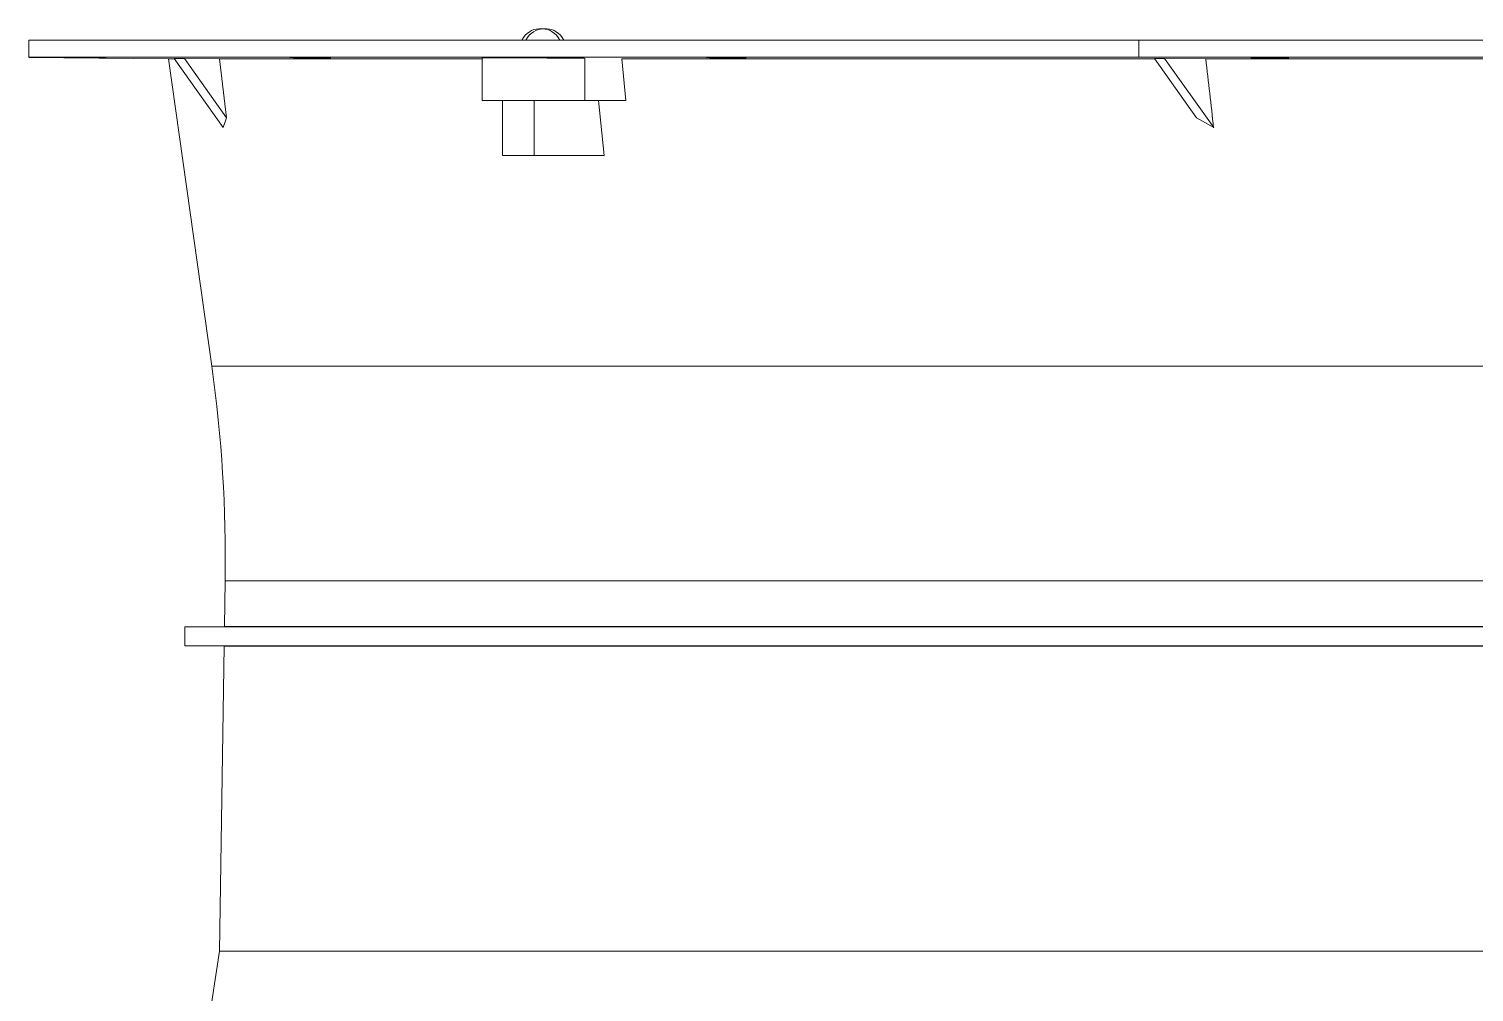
# Model space of a CAD drawing. Header units: millimetres. Extents: x 113490 to 142599, y -20467 to 115.
# Drawn here: x 118914 to 119415, y -6100 to -5766 of the extents above; entities that cross this region are included whole.
import ezdxf

# ---------------------------------------------------------------- set-up
doc = ezdxf.new("R2010")
doc.units = ezdxf.units.MM
doc.layers.add('DV1_0', color=7, linetype='Continuous')

msp = doc.modelspace()

# ---------------------------------------------------------------- linework, layer by layer
at = {"layer": 'DV1_0', "color": 7, "linetype": 'Continuous', "lineweight": 15}
for p, q in [((119092.39, -5766.33), (119090.97, -5766.33)), ((119093.8, -5766.33), (119092.39, -5766.33)), ((118914.44, -5770.18), (119298.77, -5770.18)), ((118914.44, -5770.18), (118914.44, -5776.08)), ((119298.77, -5770.18), (119593.11, -5770.18)), ((119298.77, -5770.18), (119298.77, -5776.08)), ((118914.44, -5776.08), (119298.77, -5776.08)), ((118914.44, -5776.26), (118962.79, -5776.68)), ((118931.89, -5776.33), (118933.55, -5776.35)), ((118936.05, -5776.35), (118934.38, -5776.33)), ((118964.85, -5776.68), (118962.79, -5776.68)), ((118962.79, -5776.68), (118977.75, -5883.15)), ((118968.3, -5776.55), (118964.75, -5776.53)), ((118981.72, -5800.53), (118964.75, -5776.53)), ((118968.3, -5776.55), (118980.49, -5776.68)), ((118982.82, -5797.09), (118968.3, -5776.55)), ((118982.82, -5797.09), (118980.49, -5776.68)), ((118980.49, -5776.68), (119071.39, -5776.68)), ((119007.65, -5776.33), (119009.06, -5776.35)), ((119016.18, -5776.35), (119014.76, -5776.33)), ((119071.39, -5776.35), (119071.39, -5791.18)), ((119119.7, -5776.68), (119121.17, -5791.18)), ((119119.7, -5776.68), (119304.27, -5776.68)), ((119150.14, -5776.33), (119151.08, -5776.35)), ((119161.73, -5776.35), (119160.78, -5776.33)), ((119593.11, -5776.08), (119298.77, -5776.08)), ((119307.69, -5776.53), (119304.17, -5776.55)), ((119304.17, -5776.55), (119318.7, -5797.09)), ((119307.69, -5776.53), (119324.67, -5800.53)), ((119321.92, -5776.68), (119307.69, -5776.53)), ((119321.92, -5776.68), (119569.96, -5776.68)), ((119337.66, -5776.33), (119337.99, -5776.35)), ((119350.55, -5776.35), (119350.21, -5776.33)), ((119071.39, -5791.18), (119106.97, -5791.18)), ((119078.39, -5810.18), (119078.39, -5791.18)), ((119089.41, -5810.18), (119089.41, -5791.18)), ((119106.97, -5791.18), (119121.17, -5791.18)), ((119111.68, -5791.18), (119113.61, -5810.18)), ((118981.72, -5800.53), (118982.82, -5797.09)), ((119318.7, -5797.09), (119324.67, -5800.53)), ((119078.39, -5810.18), (119089.41, -5810.18)), ((119089.41, -5810.18), (119113.61, -5810.18)), ((118982.38, -5957.48), (118982.15, -5973.22)), ((118982.15, -5973.22), (118968.44, -5973.34)), ((118968.44, -5973.34), (119923.44, -5973.34)), ((118968.44, -5973.34), (118968.44, -5980.02)), ((119909.73, -5973.22), (118982.15, -5973.22)), ((119923.44, -5980.02), (118968.44, -5980.02)), ((118968.44, -5980.02), (118982.04, -5980.14)), ((118982.04, -5980.14), (118980.44, -6085.69)), ((119909.84, -5980.14), (118982.04, -5980.14)), ((118980.44, -6085.69), (118976.63, -6110.72)), ((118980.44, -6085.69), (119911.44, -6085.69))]:
    msp.add_line(p, q, dxfattribs=at)
at = {"layer": 'DV1_0', "color": 7, "linetype": 'Continuous', "lineweight": 20}
for p, q in [((119106.97, -5791.18), (119106.97, -5776.53)), ((119914.13, -5883.15), (118977.75, -5883.15)), ((118982.38, -5957.48), (119909.5, -5957.48))]:
    msp.add_line(p, q, dxfattribs=at)
at = {"layer": 'DV1_0', "color": 7, "linetype": 'Continuous', "lineweight": 15}
for centre, radius, start, end in [((118935.03, -6102.48), 326.14, 88.9153, 90.259), ((118935.03, -6102.48), 326.14, 88.9153, 89.8176), ((119010.42, -5639.51), 136.89, 267.6502, 271.8182), ((119013.41, -5911.43), 135.15, 87.6205, 91.8421), ((119154.56, -5912.67), 136.48, 87.3879, 92.3102), ((119157.3, -5641.34), 135.15, 267.3627, 272.3333), ((119343.59, -6106.02), 329.75, 88.8497, 91.0525), ((119344.61, -5450.28), 326.14, 268.8372, 271.0644), ((118500.79, -5950.18), 481.65, 359.1313, 8)]:
    msp.add_arc(centre, radius, start, end, dxfattribs=at)
for centre, major_axis, ratio, start_param, end_param in [((119090.97, -5777.33), (0, -11), 0.707107, 3.141593, 4.004805), ((119092.39, -5777.33), (0, -11), 0.707107, 2.278381, 4.004805), ((119093.8, -5777.33), (0, -11), 0.707107, 2.278381, 3.141593), ((177464.95, 7588.12), (-6567.6, -73333.87), 0.795881, -1.316838, -1.316508)]:
    msp.add_ellipse(centre, major_axis=major_axis, ratio=ratio, start_param=start_param, end_param=end_param, dxfattribs=at)
for points, knots in [([(118926.74, -5776.28), (118926.74, -5776.28), (118926.82, -5776.28), (118927.19, -5776.28), (118927.78, -5776.28), (118928.58, -5776.29), (118929.56, -5776.29), (118930.68, -5776.3), (118931.89, -5776.31), (118932.93, -5776.32), (118933.66, -5776.33), (118934.02, -5776.33), (118934.22, -5776.33), (118934.32, -5776.33), (118934.38, -5776.33)], [0.4374608, 0.4374608, 0.4374608, 0.4374608, 0.5, 0.5625393, 0.6250801, 0.6876236, 0.7501669, 0.8127097, 0.8752538, 0.9377403, 0.9689094, 0.9844651, 0.9906818, 1, 1, 1, 1]), ([(118931.89, -5776.33), (118931.84, -5776.33), (118931.73, -5776.33), (118931.53, -5776.33), (118931.18, -5776.33), (118930.49, -5776.32), (118929.56, -5776.31), (118928.59, -5776.3), (118927.78, -5776.29), (118927.19, -5776.29), (118926.94, -5776.28), (118926.86, -5776.28)], [0, 0, 0, 0, 0.0077647, 0.0155349, 0.0310907, 0.0622597, 0.1247462, 0.1872904, 0.2498332, 0.3123764, 0.37492, 0.37492, 0.37492, 0.37492]), ([(119071.39, -5776.4), (119071.39, -5776.4), (119071.39, -5776.4), (119071.47, -5776.39), (119071.78, -5776.38), (119072.29, -5776.37), (119072.98, -5776.36), (119073.86, -5776.36), (119074.92, -5776.35), (119076.14, -5776.35), (119077.51, -5776.35), (119079.03, -5776.35), (119080.67, -5776.35), (119082.42, -5776.36), (119084.27, -5776.36), (119086.19, -5776.37), (119088.17, -5776.38), (119090.2, -5776.39), (119092.24, -5776.4), (119094.28, -5776.41), (119096.31, -5776.43), (119098.3, -5776.44), (119100.23, -5776.46), (119101.78, -5776.47), (119102.97, -5776.48), (119103.83, -5776.49), (119104.67, -5776.5), (119105.38, -5776.51), (119105.99, -5776.51), (119106.49, -5776.52), (119106.81, -5776.52), (119106.97, -5776.53)], [0.2472901, 0.2472901, 0.2472901, 0.2472901, 0.2494857, 0.2808011, 0.3121159, 0.3434302, 0.3747442, 0.406058, 0.4373719, 0.468686, 0.5000004, 0.5313148, 0.5626289, 0.5939428, 0.6252566, 0.6565706, 0.6878849, 0.7191997, 0.7505151, 0.781831, 0.8131466, 0.8444622, 0.8757776, 0.9070927, 0.9227216, 0.9383362, 0.9538319, 0.96932, 0.9795547, 0.9897779, 1, 1, 1, 1])]:
    msp.add_open_spline(points, degree=3, knots=knots, dxfattribs=at)

doc.saveas('drawing.dxf')
